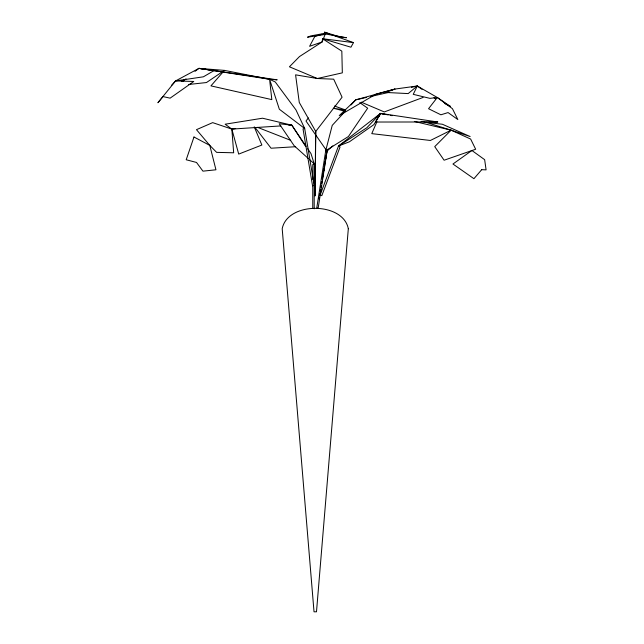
<?xml version="1.0" encoding="UTF-8"?>
<svg xmlns="http://www.w3.org/2000/svg" width="644" height="644" viewBox="0 0 644 644"><rect width="100%" height="100%" fill="white"/><g stroke="black" fill="none" stroke-linecap="round" stroke-linejoin="round"><path stroke-width="0.97" d="M312.759 208.503L312.767 185.512M312.767 179.515L312.775 164.526L314.216 163.818L310.996 153.618L307.711 148.748M314.2 208.793L314.216 163.818L309.756 159.793M322.443 39.542L322.129 41.957L299.5 56.551L289.422 66.799L317.339 78.512L333.697 79.18L342.085 97.204L315.657 131.561L314.997 196.001L315.826 131.626L299.275 102.468L295.588 74.841L317.339 78.512L342.326 72.853L341.827 51.142L322.547 38.737L353.484 42.609L350.932 47.205L322.547 38.737M322.37 178.605L322.7 176.641M323.022 174.685L323.344 172.729M323.666 170.773L323.996 168.809M324.318 166.852L324.64 164.896M324.97 162.94L325.292 160.976M325.614 159.02L326.75 152.169M319.038 199.117L319.36 197.161M319.69 195.204L320.012 193.24M320.334 191.284L320.656 189.328M320.986 187.372L321.308 185.408M321.63 183.451L321.952 181.495M322.282 179.539L326.983 151.139L332.819 145.898M324.004 34.068L324.584 32.2L339.46 36.756L346.432 37.746L326.613 34.196L307.494 37.215L310.762 35.919L325.598 33.198L322.129 41.957L309.587 46.312L314.868 36.37L322.024 34.253M388.235 114.922L380.507 113.408L366.806 127.778L338.494 146.019L320.253 194.738L321.815 195.687L340.056 146.969L338.494 146.019L380.507 113.408L437.727 121.974L425.942 122.304L421.104 121.354M376.933 121.684L371.773 133.638L430.385 140.472L451.106 130.177L470.144 136.544L442.404 124.26L425.942 122.304L451.106 130.177L470.643 139.056L475.666 149.255L444.094 160.227L434.74 146.631L451.106 130.177L414.358 121.45M379.316 116.162L380.507 113.408L384.371 114.326M444.384 103.362L450.583 106.518L437.292 97.486L428.55 108.723L440.89 114.801L448.063 112.571L457.82 119.534L452.442 108.691L437.292 97.486L417.288 86.006L395.038 89.049L375.967 94.129L339.251 115.598L355.778 99.836L395.038 89.049L385.563 92.438L408.191 93.589L417.288 86.006L422.045 89.355M308.444 117.949L305.989 121.024L326.983 151.139M195.011 71.347L198.924 68.377L277.17 79.832L269.586 79.276L224.426 70.381L198.924 68.377L175.571 80.927L157.909 102.742L162.996 96.592L170.121 98.154L193.78 81.466L175.571 80.927L171.368 85.499M345.015 111.509L332.232 125.371L325.719 150.68L316.792 207.762L318.168 208.06L327.096 150.978L325.719 150.68L348.42 136.528L367.66 108.184L359.738 102.613M351.069 104.94L355.778 99.836L366.517 97.421M182.936 81.361L185.979 78.882M181.729 81.442L184.071 79.655M338.494 146.019L349.41 141.793L373.923 124.606L380.507 113.408L375.637 122.03L437.727 121.974M423.068 97.445L384.299 111.935L361.3 102.179M323.811 33.73L325.598 33.198L324.584 32.2L329.245 33.882M370.429 96.544L388.976 92.366M411.436 87.318L417.288 86.006L413.247 94.338L429.951 98.363L437.292 97.486M175.571 80.927L203.391 76.813L214.211 70.494L198.924 68.377L269.586 79.276L275.286 82.005L295.958 109.891L304.692 128.51L314.208 185.4L312.549 185.794L303.026 128.897L304.692 128.51L279.343 109.23L269.586 79.276L271.824 99.619L210.942 85.877L224.426 70.381L206.474 82.545L188.555 84.493M235.672 128.542L231.84 129.09L212.673 122.634L196.468 129.669L209.799 145.415L216.626 152.362L233.667 152.789L231.84 129.09L225.134 124.203L262.543 118.214L291.837 125.202L306.069 146.317M280.84 125.918L231.84 129.09L238.707 154.093L261.867 145.037L254.235 126.82M295.636 146.719L271.068 148.217L255.04 127.448M288.842 125.258L291.837 125.202L305.465 146.116M291.837 125.202L279.206 123.728L294.131 145.705L308.267 158.448M345.248 110.148L333.334 108.2L344.677 111.187M390.175 115.3L392.107 115.678M334.486 106.019L345.707 110.052M331.113 34.551L353.484 42.609M257.536 127.351L290.718 140.344M433.943 97.735L435.529 98.854M348.315 228.733L316.494 611.8L314.022 611.8L282.201 228.733C287.441 201.564 343.075 201.564 348.315 228.733M193.981 137.003L186.205 159.76L196.517 162.457L202.941 171.151L215.949 169.791L209.799 145.415L193.981 137.003M481.696 169.686L473.928 178.694L452.957 164.011L471.899 150.495L484.65 159.672L486.091 169.863L481.696 169.686"/></g></svg>
